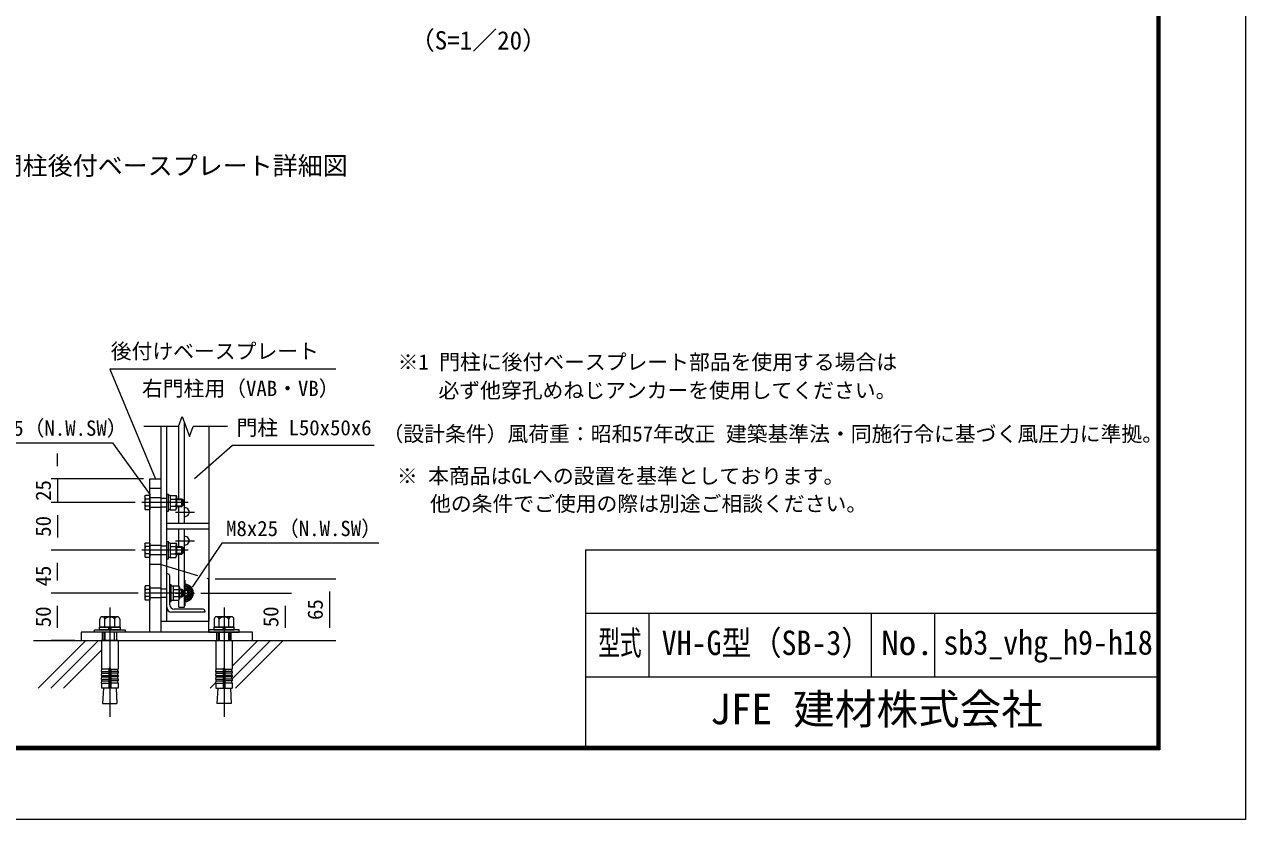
# Model space of a CAD drawing. Units: millimetres, scale not verified, with parts at other scales. Extents: x -4200 to 4200, y -2970 to 2970.
# Drawn here: x 352 to 4200, y -2970 to -465 of the extents above; entities that cross this region are included whole.
import ezdxf
from ezdxf.enums import TextEntityAlignment as Align

# ---------------------------------------------------------------- set-up
doc = ezdxf.new("R2010")
doc.units = ezdxf.units.MM
doc.header["$LTSCALE"] = 20
doc.linetypes.add('DASHED', pattern=[7.5, 6, -1.5])
doc.linetypes.add('USER1', pattern=[50.8, 31.75, -6.35, 6.35, -6.35])
for name, color, linetype, lineweight in [('0-0_D-STR1', 1, 'Continuous', 18), ('0-1_D-BMK', 2, 'USER1', 13), ('0-2_D-STR3', 3, 'Continuous', 13), ('0-3_D-STR-DIM', 7, 'Continuous', 9), ('0-5_D-STR-TXT', 7, 'Continuous', 9), ('0-7_D-TTL', 7, 'Continuous', 9), ('0-9_D-BGD', 7, 'Continuous', 9), ('0-A_D-DCR-HCH', 7, 'Continuous', 9)]:
    doc.layers.add(name, color=color, linetype=linetype, lineweight=lineweight)
doc.layers.add('0-8_D-TTL-TXT', color=7, linetype='Continuous')
doc.styles.add('ＭＳ ゴシック', font='')
doc.styles.get('ＭＳ ゴシック').set_extended_font_data('MS Gothic')

msp = doc.modelspace()

# ---------------------------------------------------------------- linework, layer by layer
at = {"layer": '0-0_D-STR1'}
for p, q in [((782.88, -2346.41), (782.88, -1731.5)), ((800.88, -2346.41), (800.88, -1731.5)), ((932.88, -1731.5), (932.88, -2346.41)), ((932.88, -2037.41), (800.88, -2037.41)), ((932.88, -2055.41), (800.88, -2055.41)), ((803.88, -2196.4), (800.88, -2196.4)), ((800.88, -2301.4), (800.88, -2196.4)), ((809.88, -2293.9), (809.88, -2202.4)), ((914.88, -2307.4), (823.38, -2307.4)), ((932.88, -2346.41), (782.88, -2346.41)), ((920.88, -2316.4), (815.88, -2316.4)), ((920.88, -2313.4), (920.88, -2316.4))]:
    msp.add_line(p, q, dxfattribs=at)
at = {"layer": '0-0_D-STR1', "linetype": 'DASHED'}
for p, q in [((782.88, -1957.9), (800.88, -1957.9)), ((782.88, -1984.9), (800.88, -1984.9)), ((782.88, -2107.9), (800.88, -2107.9)), ((782.88, -2134.9), (800.88, -2134.9)), ((782.88, -2242.9), (800.88, -2242.9)), ((782.88, -2269.9), (800.88, -2269.9))]:
    msp.add_line(p, q, dxfattribs=at)
at = {"layer": '0-0_D-STR1'}
for centre, radius, start, end in [((857.88, -2001.41), 13.5, 261.91222, 98.08778), ((857.88, -2091.41), 13.5, 261.91222, 98.08778), ((803.88, -2202.4), 6, 0, 90), ((815.88, -2301.4), 15, 180, 270), ((823.38, -2293.9), 13.5, 180, 270), ((914.88, -2313.4), 6, 0, 90)]:
    msp.add_arc(centre, radius, start, end, dxfattribs=at)
at = {"layer": '0-1_D-BMK'}
for p, q in [((867.59, -1971.41), (721.38, -1971.41)), ((827.88, -2001.41), (887.88, -2001.41)), ((827.88, -2091.41), (887.88, -2091.41)), ((867.59, -2121.41), (721.38, -2121.41)), ((857.88, -2215.93), (857.88, -2296.88)), ((857.88, -2215.93), (857.88, -2296.88)), ((846.59, -2256.41), (730.38, -2256.41)), ((827.88, -2256.41), (887.88, -2256.41)), ((620.88, -2301.68), (620.88, -2646.68)), ((980.88, -2301.68), (980.88, -2646.68))]:
    msp.add_line(p, q, dxfattribs=at)
at = {"layer": '0-2_D-STR3'}
for p, q in [((837.98, -1959.41), (837.98, -1728.97)), ((855.98, -2037.41), (855.98, -1720.05)), ((746.88, -2379.4), (746.88, -1896.41)), ((746.88, -1896.41), (782.88, -1896.41)), ((782.88, -2379.4), (782.88, -1896.41)), ((730.98, -1952.51), (733.07, -1948.89)), ((730.98, -1952.51), (730.98, -1990.31)), ((746.88, -1948.89), (733.07, -1948.89)), ((746.88, -1960.15), (733.07, -1960.15)), ((746.88, -1926.41), (782.88, -1926.41)), ((746.88, -1948.89), (746.88, -1993.92)), ((805.68, -1998.41), (805.68, -1944.41)), ((811.68, -1948.89), (811.68, -1993.92)), ((811.68, -1960.15), (829, -1960.15)), ((831.18, -1952.66), (831.18, -1990.16)), ((831.18, -1959.41), (848.28, -1959.41)), ((831.18, -1961.66), (850.53, -1961.66)), ((848.28, -1959.41), (851.88, -1963.01)), ((848.28, -1983.41), (848.28, -1959.41)), ((730.98, -1990.31), (733.07, -1993.92)), ((746.88, -1982.66), (733.07, -1982.66)), ((746.88, -1993.92), (733.07, -1993.92)), ((800.88, -1998.41), (805.68, -1998.41)), ((811.68, -1982.66), (829, -1982.66)), ((831.18, -1981.16), (850.53, -1981.16)), ((831.18, -1983.41), (848.28, -1983.41)), ((837.98, -2037.41), (837.98, -1983.41)), ((848.28, -1983.41), (851.88, -1979.81)), ((851.88, -1979.81), (851.88, -1963.01)), ((837.98, -2109.41), (837.98, -2055.41)), ((855.98, -2301.41), (855.98, -2055.41)), ((730.98, -2102.51), (733.07, -2098.89)), ((730.98, -2102.51), (730.98, -2140.31)), ((746.88, -2098.89), (733.07, -2098.89)), ((746.88, -2110.15), (733.07, -2110.15)), ((746.88, -2098.89), (746.88, -2143.92)), ((805.68, -2148.41), (805.68, -2094.41)), ((811.68, -2098.89), (811.68, -2143.92)), ((811.68, -2110.15), (829, -2110.15)), ((831.18, -2102.66), (831.18, -2140.16)), ((831.18, -2109.41), (848.28, -2109.41)), ((831.18, -2111.66), (850.53, -2111.66)), ((848.28, -2109.41), (851.88, -2113.01)), ((848.28, -2133.41), (848.28, -2109.41)), ((851.88, -2129.81), (851.88, -2113.01)), ((730.98, -2140.31), (733.07, -2143.92)), ((746.88, -2132.66), (733.07, -2132.66)), ((746.88, -2143.92), (733.07, -2143.92)), ((800.88, -2148.41), (805.68, -2148.41)), ((811.68, -2132.66), (829, -2132.66)), ((831.18, -2131.16), (850.53, -2131.16)), ((831.18, -2133.41), (848.28, -2133.41)), ((837.98, -2233.89), (837.98, -2133.41)), ((848.28, -2133.41), (851.88, -2129.81)), ((814.68, -2283.41), (814.68, -2229.41)), ((932.88, -2379.4), (932.88, -2211.4)), ((730.98, -2237.51), (733.07, -2233.89)), ((730.98, -2237.51), (730.98, -2275.31)), ((746.88, -2233.89), (733.07, -2233.89)), ((746.88, -2245.15), (733.07, -2245.15)), ((746.88, -2267.66), (733.07, -2267.66)), ((746.88, -2233.89), (746.88, -2278.92)), ((820.68, -2233.89), (820.68, -2278.92)), ((820.68, -2245.15), (838, -2245.15)), ((820.68, -2267.66), (838, -2267.66)), ((840.18, -2237.66), (840.18, -2275.16)), ((840.18, -2244.41), (848.28, -2244.41)), ((840.18, -2246.66), (850.53, -2246.66)), ((840.18, -2266.16), (850.53, -2266.16)), ((840.18, -2268.41), (848.28, -2268.41)), ((848.28, -2244.41), (851.88, -2248.01)), ((848.28, -2268.41), (848.28, -2244.41)), ((848.28, -2268.41), (851.88, -2264.81)), ((851.88, -2264.81), (851.88, -2248.01)), ((857.88, -2233.91), (855.98, -2235)), ((857.88, -2233.91), (877.38, -2245.13)), ((857.88, -2278.91), (877.38, -2267.68)), ((877.38, -2245.13), (877.38, -2267.68)), ((730.98, -2275.31), (733.07, -2278.92)), ((746.88, -2278.92), (733.07, -2278.92)), ((809.88, -2283.41), (814.68, -2283.41)), ((837.98, -2301.41), (837.98, -2278.92)), ((837.98, -2301.41), (855.98, -2301.41)), ((857.88, -2278.91), (855.98, -2277.81)), ((646.83, -2406.4), (594.93, -2406.4))]:
    msp.add_line(p, q, dxfattribs=at)
at = {"layer": '0-2_D-STR3', "linetype": 'DASHED'}
for p, q in [((782.88, -1956.41), (746.88, -1956.41)), ((782.88, -1986.41), (746.88, -1986.41)), ((782.88, -2106.41), (746.88, -2106.41)), ((782.88, -2136.41), (746.88, -2136.41)), ((782.88, -2166.4), (746.88, -2166.4)), ((782.88, -2166.4), (932.88, -2211.4)), ((782.88, -2241.41), (746.88, -2241.41)), ((782.88, -2271.41), (746.88, -2271.41)), ((598.38, -2406.4), (598.38, -2379.4)), ((643.38, -2406.4), (643.38, -2379.4)), ((958.38, -2406.4), (958.38, -2379.4)), ((1003.38, -2406.4), (1003.38, -2379.4))]:
    msp.add_line(p, q, dxfattribs=at)
at = {"layer": '0-2_D-STR3', "lineweight": 18}
for p, q in [((589.7, -2363.5), (589.7, -2338.6)), ((597.5, -2331.1), (644.26, -2331.1)), ((638.88, -2331.1), (602.88, -2331.1)), ((605.29, -2363.5), (605.29, -2338.6)), ((636.47, -2363.5), (636.47, -2338.6)), ((652.06, -2338.6), (652.06, -2363.5)), ((949.7, -2338.6), (949.7, -2363.5)), ((1004.26, -2331.1), (957.5, -2331.1)), ((962.88, -2331.1), (998.88, -2331.1)), ((965.29, -2363.5), (965.29, -2338.6)), ((996.47, -2363.5), (996.47, -2338.6)), ((1012.06, -2363.5), (1012.06, -2338.6)), ((572.88, -2379.4), (572.88, -2372.5)), ((572.88, -2372.5), (668.88, -2372.5)), ((668.88, -2379.4), (572.88, -2379.4)), ((588.63, -2363.5), (653.13, -2363.5)), ((588.63, -2372.5), (588.63, -2363.5)), ((653.13, -2372.5), (588.63, -2372.5)), ((652.06, -2363.5), (589.7, -2363.5)), ((602.87, -2406.4), (602.87, -2379.4)), ((606.11, -2406.4), (606.11, -2379.4)), ((616.38, -2372.5), (618.79, -2363.5)), ((625.38, -2363.5), (622.97, -2372.5)), ((635.63, -2406.4), (635.63, -2379.4)), ((653.13, -2363.5), (653.13, -2372.5)), ((668.88, -2372.5), (668.88, -2379.4)), ((932.88, -2372.5), (932.88, -2379.4)), ((1028.88, -2372.5), (932.88, -2372.5)), ((932.88, -2379.4), (1028.88, -2379.4)), ((1013.13, -2363.5), (948.63, -2363.5)), ((948.63, -2363.5), (948.63, -2372.5)), ((948.63, -2372.5), (1013.13, -2372.5)), ((949.7, -2363.5), (1012.06, -2363.5)), ((962.89, -2379.4), (962.89, -2406.4)), ((966.13, -2406.4), (966.13, -2379.4)), ((976.38, -2363.5), (978.79, -2372.5)), ((985.38, -2372.5), (982.97, -2363.5)), ((995.65, -2406.4), (995.65, -2379.4)), ((998.89, -2406.4), (998.89, -2379.4)), ((1013.13, -2372.5), (1013.13, -2363.5)), ((1028.88, -2379.4), (1028.88, -2372.5)), ((594.93, -2406.4), (594.93, -2496.51)), ((646.83, -2406.4), (646.83, -2496.51)), ((954.93, -2406.4), (954.93, -2496.51)), ((1006.83, -2406.4), (1006.83, -2496.51)), ((617.88, -2496.51), (594.93, -2496.51)), ((594.93, -2504.01), (596.23, -2496.63)), ((617.88, -2496.51), (617.88, -2556.4)), ((623.88, -2496.51), (623.88, -2556.4)), ((623.88, -2496.51), (646.83, -2496.51)), ((646.83, -2504.01), (645.53, -2496.63)), ((977.88, -2496.51), (954.93, -2496.51)), ((954.93, -2504.01), (956.23, -2496.63)), ((977.88, -2496.51), (977.88, -2556.4)), ((983.88, -2496.51), (1006.83, -2496.51)), ((983.88, -2496.51), (983.88, -2556.4)), ((1006.83, -2504.01), (1005.53, -2496.63)), ((594.93, -2504.01), (617.88, -2504.01)), ((594.93, -2504.01), (594.93, -2508.51)), ((594.93, -2508.51), (617.88, -2508.51)), ((594.93, -2516.01), (596.23, -2508.63)), ((594.93, -2516.01), (617.88, -2516.01)), ((594.93, -2516.01), (594.93, -2520.51)), ((594.93, -2520.51), (617.88, -2520.51)), ((594.93, -2528.01), (596.23, -2520.63)), ((594.93, -2528.01), (617.88, -2528.01)), ((594.93, -2528.01), (594.93, -2532.51)), ((594.93, -2532.51), (617.88, -2532.51)), ((594.93, -2539.9), (596.23, -2532.51)), ((646.83, -2504.01), (623.88, -2504.01)), ((646.83, -2508.51), (623.88, -2508.51)), ((646.83, -2516.01), (623.88, -2516.01)), ((646.83, -2520.51), (623.88, -2520.51)), ((646.83, -2528.01), (623.88, -2528.01)), ((646.83, -2532.51), (623.88, -2532.51)), ((646.83, -2516.01), (645.53, -2508.63)), ((646.83, -2528.01), (645.53, -2520.63)), ((646.83, -2539.9), (645.53, -2532.51)), ((646.83, -2504.01), (646.83, -2508.51)), ((646.83, -2516.01), (646.83, -2520.51)), ((646.83, -2528.01), (646.83, -2532.51)), ((954.93, -2504.01), (977.88, -2504.01)), ((954.93, -2504.01), (954.93, -2508.51)), ((954.93, -2508.51), (977.88, -2508.51)), ((954.93, -2516.01), (956.23, -2508.63)), ((954.93, -2516.01), (977.88, -2516.01)), ((954.93, -2516.01), (954.93, -2520.51)), ((954.93, -2520.51), (977.88, -2520.51)), ((954.93, -2528.01), (956.23, -2520.63)), ((954.93, -2528.01), (977.88, -2528.01)), ((954.93, -2528.01), (954.93, -2532.51)), ((954.93, -2539.9), (956.23, -2532.51)), ((954.93, -2532.51), (977.88, -2532.51)), ((1006.83, -2504.01), (983.88, -2504.01)), ((1006.83, -2508.51), (983.88, -2508.51)), ((1006.83, -2516.01), (983.88, -2516.01)), ((1006.83, -2520.51), (983.88, -2520.51)), ((1006.83, -2528.01), (983.88, -2528.01)), ((1006.83, -2532.51), (983.88, -2532.51)), ((1006.83, -2516.01), (1005.53, -2508.63)), ((1006.83, -2528.01), (1005.53, -2520.63)), ((1006.83, -2539.9), (1005.53, -2532.51)), ((1006.83, -2504.01), (1006.83, -2508.51)), ((1006.83, -2516.01), (1006.83, -2520.51)), ((1006.83, -2528.01), (1006.83, -2532.51)), ((594.93, -2539.9), (617.88, -2539.9)), ((594.93, -2539.9), (594.93, -2556.4)), ((646.83, -2556.4), (594.93, -2556.4)), ((600.88, -2556.4), (598.14, -2604.7)), ((646.83, -2539.9), (623.88, -2539.9)), ((640.87, -2556.4), (643.62, -2604.7)), ((646.83, -2539.9), (646.83, -2556.4)), ((954.93, -2539.9), (977.88, -2539.9)), ((954.93, -2539.9), (954.93, -2556.4)), ((954.93, -2556.4), (1006.83, -2556.4)), ((960.88, -2556.4), (958.14, -2604.7)), ((1006.83, -2539.9), (983.88, -2539.9)), ((1000.87, -2556.4), (1003.62, -2604.7)), ((1006.83, -2539.9), (1006.83, -2556.4)), ((598.14, -2604.7), (643.62, -2604.7)), ((1003.62, -2604.7), (958.14, -2604.7))]:
    msp.add_line(p, q, dxfattribs=at)
at = {"layer": '0-2_D-STR3'}
for points in [[(800.88, -1998.41), (800.88, -1944.41), (805.68, -1944.41)], [(811.68, -1948.89), (829, -1948.89), (831.18, -1952.66)], [(811.68, -1993.92), (829, -1993.92), (831.18, -1990.16)], [(800.88, -2148.41), (800.88, -2094.41), (805.68, -2094.41)], [(811.68, -2098.89), (829, -2098.89), (831.18, -2102.66)], [(811.68, -2143.92), (829, -2143.92), (831.18, -2140.16)], [(809.88, -2283.41), (809.88, -2229.41), (814.68, -2229.41)], [(820.68, -2233.89), (838, -2233.89), (840.18, -2237.66)], [(820.68, -2278.92), (838, -2278.92), (840.18, -2275.16)]]:
    msp.add_lwpolyline(points, dxfattribs=at)
for points in [[(811.68, -1994.51), (805.68, -1994.51), (805.68, -1948.31), (811.68, -1948.31)], [(811.68, -2144.51), (805.68, -2144.51), (805.68, -2098.31), (811.68, -2098.31)], [(820.68, -2279.51), (814.68, -2279.51), (814.68, -2233.31), (820.68, -2233.31)], [(530.88, -2406.4), (1070.88, -2406.4), (1070.88, -2379.4), (530.88, -2379.4)]]:
    msp.add_lwpolyline(points, close=True, dxfattribs=at)
for centre, radius, start, end in [((741.29, -1954.52), 9.97, 145.61585, 214.38415), ((768.58, -1971.41), 37.26, 162.4121, 197.5879), ((820.78, -1954.52), 9.97, 325.61584, 34.38415), ((793.49, -1971.41), 37.26, 342.4121, 17.5879), ((741.29, -1988.29), 9.97, 145.61585, 214.38415), ((820.78, -1988.29), 9.97, 325.61586, 34.38414), ((741.29, -2104.52), 9.97, 145.61585, 214.38415), ((768.58, -2121.41), 37.26, 162.4121, 197.5879), ((820.78, -2104.52), 9.97, 325.61584, 34.38415), ((793.49, -2121.41), 37.26, 342.4121, 17.5879), ((741.29, -2138.29), 9.97, 145.61585, 214.38415), ((820.78, -2138.29), 9.97, 325.61586, 34.38414), ((857.88, -2256.41), 27, 265.9662, 94.0338), ((741.29, -2239.52), 9.97, 145.61585, 214.38415), ((768.58, -2256.41), 37.26, 162.4121, 197.5879), ((741.29, -2273.29), 9.97, 145.61585, 214.38415), ((829.78, -2239.52), 9.97, 325.61584, 34.38415), ((802.49, -2256.41), 37.26, 342.4121, 17.5879), ((829.78, -2273.29), 9.97, 325.61586, 34.38414), ((857.88, -2256.41), 23.1, 265.28373, 94.71627), ((857.88, -2256.41), 19.5, 264.41048, 95.58952), ((857.88, -2256.41), 15, 262.72562, 97.27438), ((857.88, -2256.41), 12, 267.20239, 99.10686), ((857.88, -2256.41), 9, 257.81699, 102.18301)]:
    msp.add_arc(centre, radius, start, end, dxfattribs=at)
at = {"layer": '0-2_D-STR3', "lineweight": 18}
for centre, radius, start, end in [((597.5, -2338.9), 7.8, 2.20423, 177.79577), ((620.88, -2351.05), 19.95, 38.61324, 141.38676), ((644.26, -2338.9), 7.8, 2.20423, 177.79577), ((957.5, -2338.9), 7.8, 2.20423, 177.79577), ((980.88, -2351.05), 19.95, 38.61324, 141.38676), ((1004.26, -2338.9), 7.8, 2.20423, 177.79577), ((620.88, -2496.51), 3, 0, 180), ((980.88, -2496.51), 3, 0, 180)]:
    msp.add_arc(centre, radius, start, end, dxfattribs=at)
at = {"layer": '0-3_D-STR-DIM'}
for p, q in [((837.06, -1731.5), (728.7, -1731.5)), ((837.06, -1731.5), (848.6, -1699.78)), ((848.6, -1699.78), (871.69, -1763.21)), ((871.69, -1763.21), (883.23, -1731.5)), ((991.59, -1731.5), (883.23, -1731.5)), ((456.31, -1856.41), (456.31, -1816.41)), ((726.88, -1896.41), (436.31, -1896.41)), ((456.31, -1896.41), (456.31, -1971.41)), ((701.38, -1971.41), (436.31, -1971.41)), ((701.38, -1971.41), (436.31, -1971.41)), ((456.31, -2011.41), (456.31, -2081.41)), ((456.31, -2011.41), (456.31, -2051.41)), ((701.38, -2121.41), (436.31, -2121.41)), ((701.38, -2121.41), (436.31, -2121.41)), ((456.31, -2216.41), (456.31, -2161.41)), ((952.88, -2211.4), (1333.28, -2211.4)), ((710.38, -2256.41), (436.31, -2256.41)), ((710.38, -2256.41), (436.31, -2256.41)), ((907.88, -2256.41), (1193.28, -2256.41)), ((1313.28, -2251.4), (1313.28, -2366.4)), ((456.31, -2366.4), (456.31, -2296.41)), ((1173.28, -2296.41), (1173.28, -2366.4)), ((510.88, -2406.4), (436.31, -2406.4)), ((1090.88, -2406.4), (1193.28, -2406.4)), ((1090.88, -2406.4), (1333.28, -2406.4))]:
    msp.add_line(p, q, dxfattribs=at)
at = {"layer": '0-5_D-STR-TXT'}
for points in [[(1332.87, -1550.76), (620.64, -1550.76), (764.11, -1894.56)], [(84.24, -1783.21), (629.52, -1783.21), (747.8, -1947.27)], [(1453.96, -1791.8), (1007.48, -1791.8), (887.7, -1897.12)], [(1469.05, -2099.29), (973.55, -2099.29), (880.32, -2237.56)]]:
    msp.add_lwpolyline(points, dxfattribs=at)
at = {"layer": '0-7_D-TTL'}
for p, q in [((2120, -2120), (2120, -2740)), ((2120, -2120), (3920, -2120)), ((2120, -2320), (3920, -2320)), ((2320, -2320), (2320, -2520)), ((3020, -2320), (3020, -2520)), ((3220, -2320), (3220, -2520)), ((2120, -2520), (3920, -2520))]:
    msp.add_line(p, q, dxfattribs=at)
at = {"layer": '0-7_D-TTL', "color": 2, "lineweight": 18}
msp.add_lwpolyline([(-4200, 2970), (4200, 2970), (4200, -2970), (-4200, -2970)], close=True, dxfattribs=at)
at = {"layer": '0-7_D-TTL'}
for points in [[(-3930, 2750), (3930, 2750), (3930, -2750), (-3930, -2750)], [(-3927.5, 2747.5), (3927.5, 2747.5), (3927.5, -2747.5), (-3927.5, -2747.5)], [(-3925, 2745), (3925, 2745), (3925, -2745), (-3925, -2745)], [(-3922.5, 2742.5), (3922.5, 2742.5), (3922.5, -2742.5), (-3922.5, -2742.5)], [(-3920, 2740), (3920, 2740), (3920, -2740), (-3920, -2740)]]:
    msp.add_lwpolyline(points, close=True, dxfattribs=at)
at = {"layer": '0-9_D-BGD'}
msp.add_line((380.88, -2406.4), (1242.7, -2406.4), dxfattribs=at)
at = {"layer": '0-A_D-DCR-HCH'}
for p, q in [((395.2, -2556.4), (545.2, -2406.4)), ((434.97, -2556.4), (584.97, -2406.4)), ((1006.64, -2526.95), (1127.19, -2406.4)), ((1006.83, -2486.99), (1087.41, -2406.4)), ((1016.97, -2556.4), (1166.96, -2406.4)), ((474.75, -2556.4), (594.93, -2436.22)), ((937.42, -2556.4), (955.15, -2538.67))]:
    msp.add_line(p, q, dxfattribs=at)

# ---------------------------------------------------------------- texts
at = {"layer": '0-3_D-STR-DIM', "style": 'ＭＳ ゴシック'}
for s, p in [('25', (449.57, -1966.01)), ('50', (449.57, -2079.03)), ('45', (449.57, -2235.51)), ('50', (449.57, -2364.03)), ('50', (1166.53, -2364.03)), ('65', (1306.53, -2341.25))]:
    msp.add_text(s, height=48.09, rotation=90, dxfattribs=at).set_placement(p, align=Align.BOTTOM_LEFT)
at = {"layer": '0-5_D-STR-TXT', "style": 'ＭＳ ゴシック'}
for s, p in [('後付けベースプレート', (623.87, -1532.9)), ('右門柱用（VAB・VB）', (722.19, -1650.26)), ('3-M8x35（N.W.SW）', (120.46, -1775.35)), ('門柱 L50x50x6', (1020.21, -1773.93)), ('M8x25（N.W.SW）', (987.4, -2091.43))]:
    msp.add_text(s, height=48.09, dxfattribs=at).set_placement(p, align=Align.BOTTOM_LEFT)
at = {"layer": '0-8_D-TTL-TXT', "style": 'ＭＳ ゴシック'}
for s, height, p in [('（S=1／20）', 57.77, (1566.1, -561.51)), ('右門柱後付ベースプレート詳細図', 57.77, (188.68, -956.43)), ('※1 門柱に後付ベースプレート部品を使用する場合は', 48.09, (1527.91, -1567.08)), ('必ず他穿孔めねじアンカーを使用してください。', 48.09, (1656.71, -1656.33)), ('（設計条件）風荷重：昭和57年改正 建築基準法・同施行令に基づく風圧力に準拠。', 48.09, (1480.38, -1793.47)), ('※ 本商品はGLへの設置を基準としております。', 48.09, (1525.58, -1926.05)), ('\u3000 他の条件でご使用の際は別途ご相談ください。', 48.09, (1531.68, -2013.43)), ('JFE 建材株式会社', 96.19, (2512.38, -2698.5))]:
    msp.add_text(s, height=height, dxfattribs=at).set_placement(p, align=Align.BOTTOM_LEFT)
for s, width, p in [('型式', 0.65, (2160.27, -2474.8)), ('VH-G型（SB-3）', 0.9, (2360.13, -2474.8)), ('No.', 1.05, (3052, -2474.8)), ('sb3_vhg_h9-h18', 0.9, (3247.71, -2473.64))]:
    msp.add_text(s, height=76.98, dxfattribs=dict(at, width=width)).set_placement(p, align=Align.BOTTOM_LEFT)

doc.saveas('drawing.dxf')
